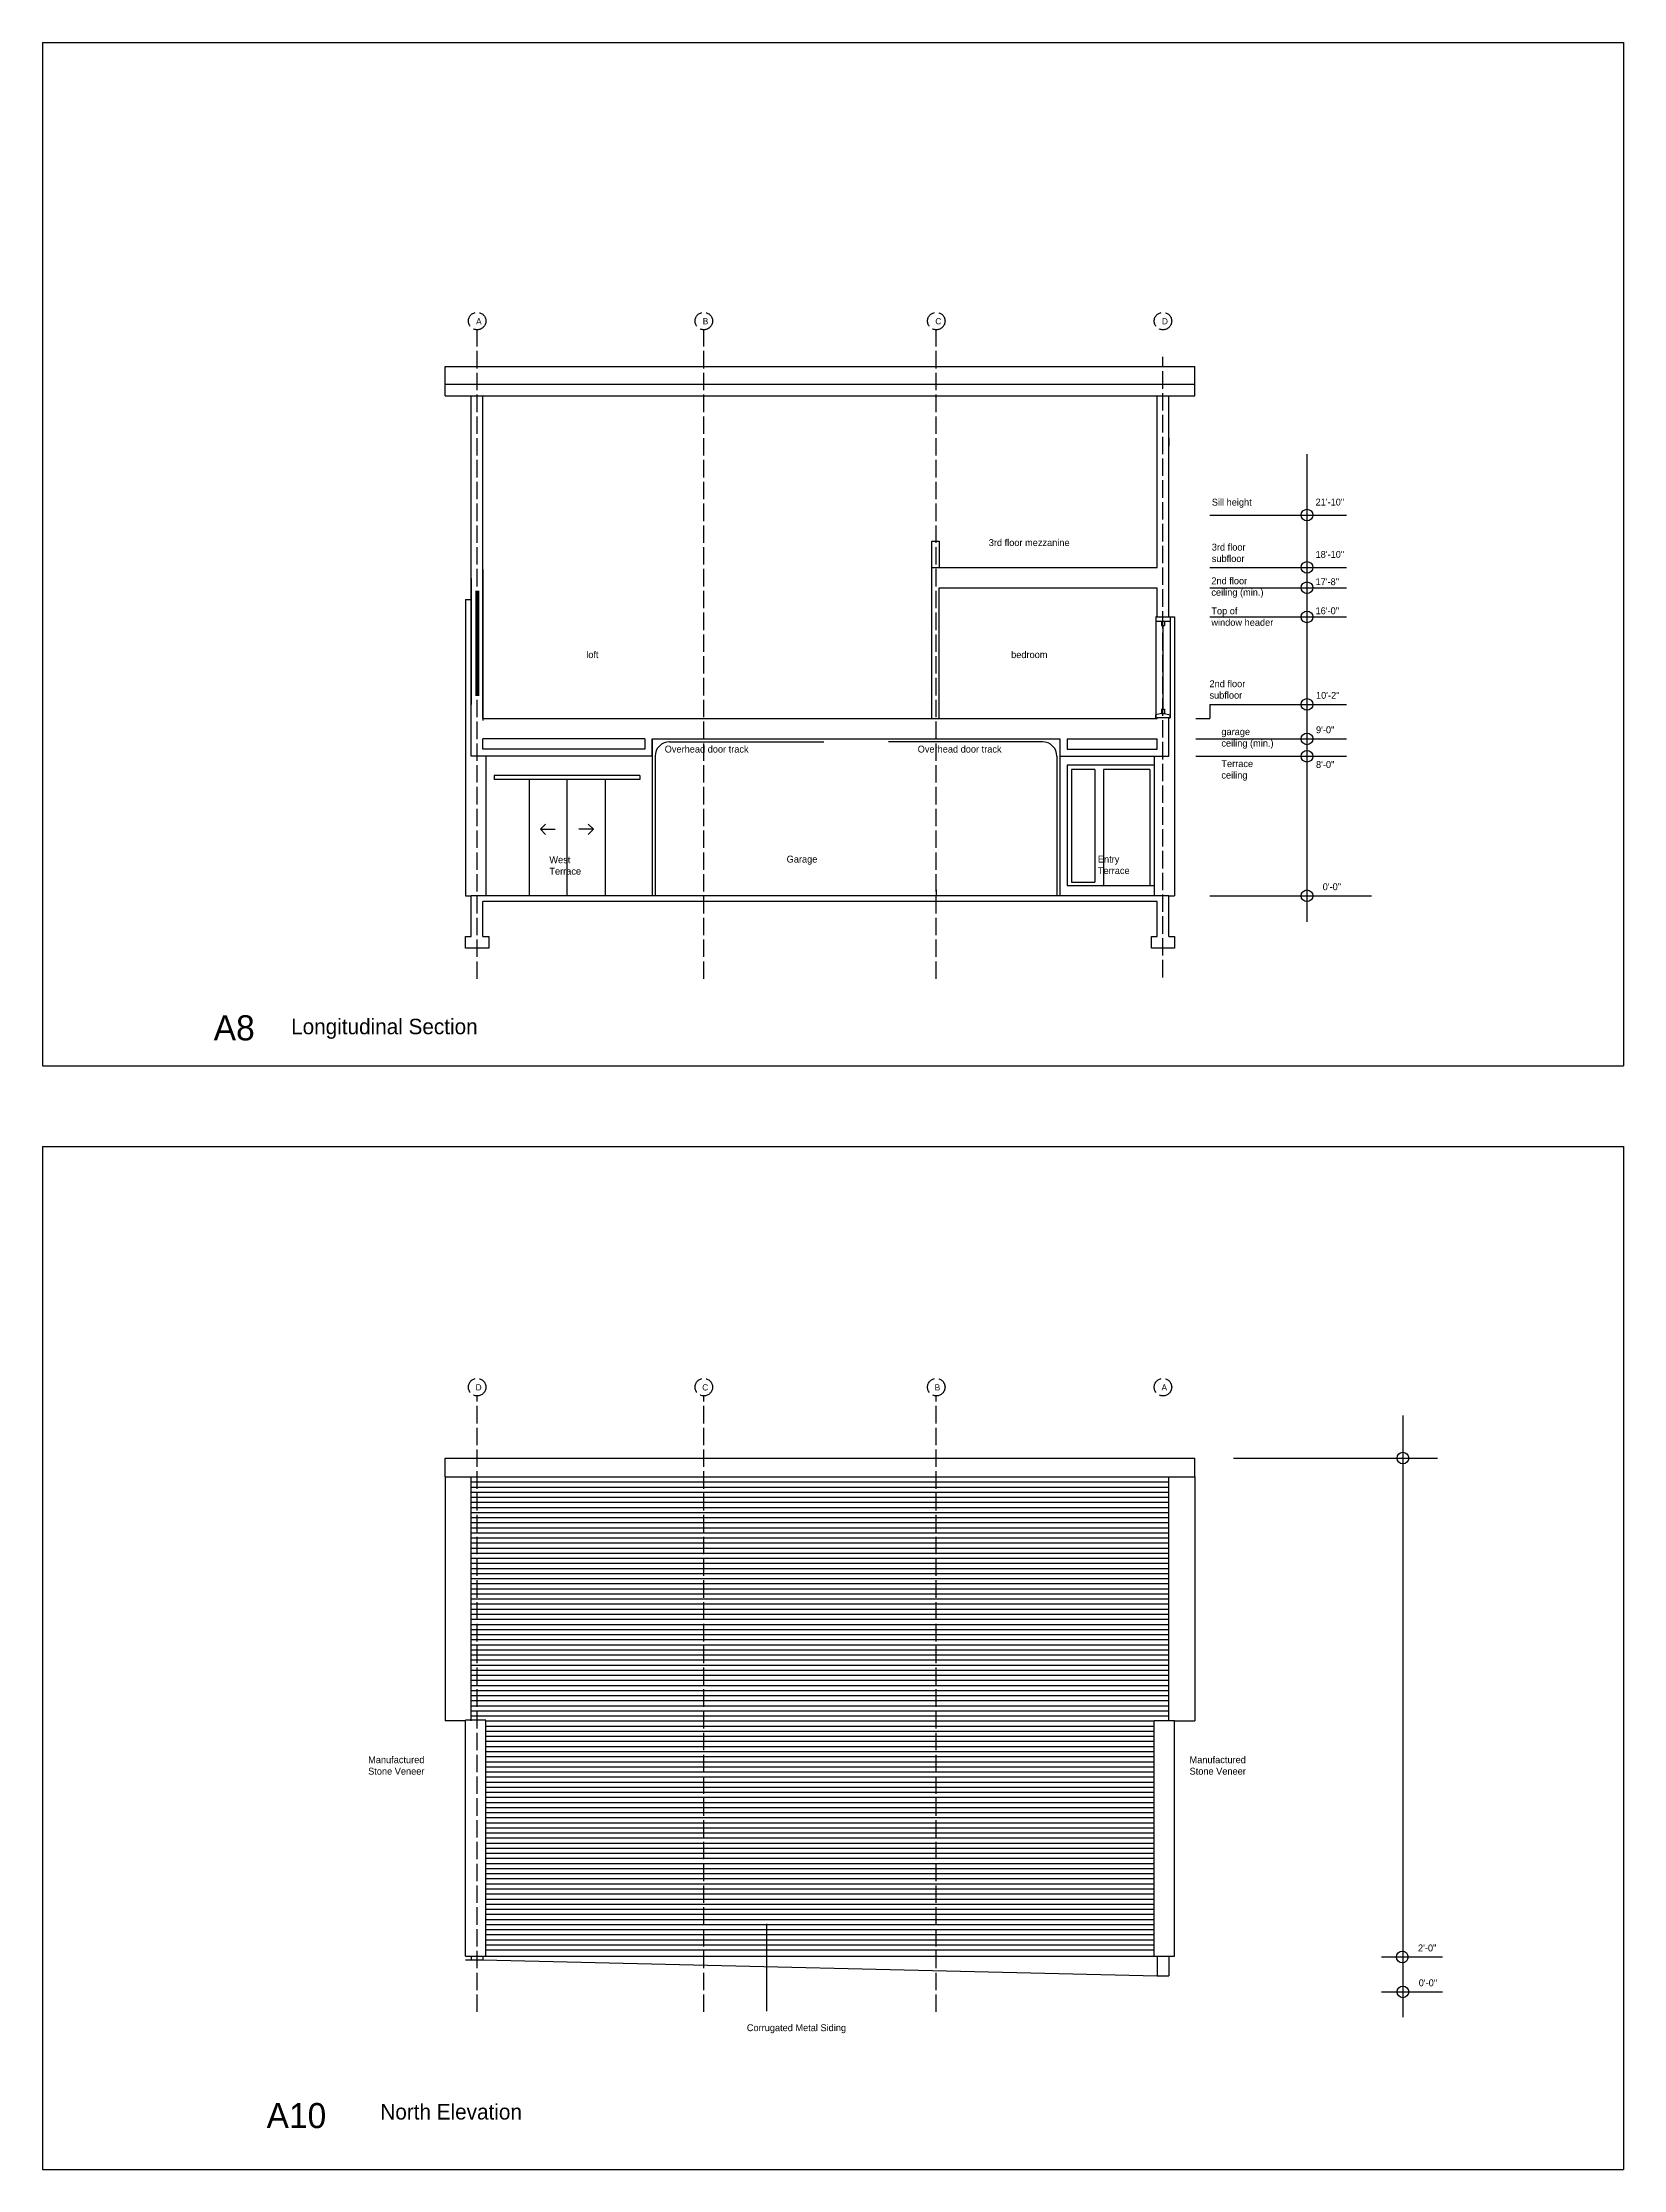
# Model space of a CAD drawing. Header units: inches. Extents: x -5028 to 8475, y 452 to 3434.
# Drawn here: x 4564 to 5652, y 1971 to 3434 of the extents above; entities that cross this region are included whole.
import ezdxf

# ---------------------------------------------------------------- set-up
doc = ezdxf.new("R2010")
doc.units = ezdxf.units.IN
doc.header["$MEASUREMENT"] = 0
doc.linetypes.add('ACAD_ISO02W100', pattern=[15, 12, -3])
for name, color, linetype in [('const', 7, 'Continuous'), ('e1', 7, 'Continuous'), ('e2', 251, 'Continuous'), ('glass', 172, 'Continuous'), ('grid', 252, 'ACAD_ISO02W100'), ('millwork', 253, 'Continuous'), ('walls', 7, 'Continuous')]:
    doc.layers.add(name, color=color, linetype=linetype)

msp = doc.modelspace()

# ---------------------------------------------------------------- linework, layer by layer
for p, q in [((4564.2, 3434.3), (4564.2, 2730.3)), ((4564.2, 3434.3), (5652.2, 3434.3)), ((5652.2, 3434.3), (5652.2, 2730.3)), ((4564.2, 2730.3), (5652.2, 2730.3)), ((4564.2, 2674.8), (4564.2, 1970.8)), ((4564.2, 2674.8), (5652.2, 2674.8)), ((5652.2, 2674.8), (5652.2, 1970.8)), ((4564.2, 1970.8), (5652.2, 1970.8))]:
    msp.add_line(p, q)
at = {"layer": 'e1'}
for p, q in [((4841.3, 2447.4), (5357.3, 2447.4)), ((4867.3, 2117.5), (5343.3, 2117.5))]:
    msp.add_line(p, q, dxfattribs=at)
at = {"layer": 'e2'}
for p, q in [((5339.3, 3185.3), (5339.3, 3191.3)), ((4859.3, 3162.1), (4859.3, 3175.8)), ((5339.3, 3162.1), (5339.3, 3175.8)), ((5434.4, 3151.1), (5434.4, 2829.3)), ((5367.5, 3109.2), (5461.6, 3109.2)), ((4859.3, 3065.6), (4859.3, 2978.9)), ((4867.3, 3071.7), (4867.3, 2967.9)), ((5367.5, 3073.2), (5461.6, 3073.2)), ((5367.5, 3059.2), (5461.6, 3059.2)), ((4855.3, 3051.1), (4859.3, 3051.2)), ((4855.3, 3051.1), (4855.3, 2847.2)), ((4862.5, 3057.1), (4862.5, 2984.7)), ((4864.2, 3057.1), (4864.2, 2984.7)), ((5330.3, 3039.2), (5330.3, 2969.7)), ((5340.3, 3039.2), (5340.3, 2969.7)), ((5340.3, 3039.2), (5343.3, 3039.1)), ((5343.3, 3039.1), (5343.3, 2847.2)), ((5367.5, 3039.1), (5461.6, 3039.1)), ((5367.5, 2978.9), (5461.6, 2978.9)), ((5367.5, 2978.9), (5367.5, 2969.2)), ((5358, 2969.2), (5367.5, 2969.2)), ((4869.3, 2943.2), (4869.3, 2847.2)), ((4983.8, 2943.2), (4983.8, 2847.2)), ((4995.8, 2953.2), (5101.8, 2953.2)), ((5252.3, 2953.2), (5146.3, 2953.2)), ((5264.3, 2943.2), (5264.3, 2847.2)), ((5329.3, 2943.2), (5329.3, 2847.2)), ((5358, 2955.2), (5461.6, 2955.2)), ((5358, 2943.2), (5461.6, 2943.2)), ((4975.3, 2930), (4875.1, 2930)), ((4875.1, 2930), (4875.1, 2927.2)), ((4975.3, 2927.2), (4875.1, 2927.2)), ((4899.1, 2927.2), (4899.1, 2847.2)), ((4925.1, 2927.2), (4925.1, 2847.2)), ((4951.3, 2927.2), (4951.3, 2847.2)), ((4975.3, 2930), (4975.3, 2927.2)), ((5329.3, 2937.2), (5269.3, 2937.2)), ((5269.3, 2937.2), (5269.3, 2854.2)), ((5272.3, 2934.2), (5272.3, 2856.7)), ((5288.3, 2934.2), (5272.3, 2934.2)), ((5288.3, 2934.2), (5288.3, 2856.7)), ((5294.3, 2934.2), (5294.3, 2854.2)), ((5326.3, 2934.2), (5294.3, 2934.2)), ((5326.3, 2934.2), (5326.3, 2854.2)), ((4906.9, 2893.1), (4910.4, 2896.6)), ((4906.9, 2893.1), (4916.9, 2893.1)), ((4906.9, 2893.1), (4910.4, 2889.5)), ((4943.3, 2893.1), (4933.3, 2893.1)), ((4943.3, 2893.1), (4939.8, 2896.6)), ((4943.3, 2893.1), (4939.8, 2889.5)), ((5269.3, 2854.2), (5329.3, 2854.2)), ((5272.3, 2856.7), (5288.3, 2856.7)), ((4855.3, 2847.2), (4859.3, 2847.2)), ((5339.3, 2847.2), (5343.3, 2847.2)), ((5367.5, 2847.2), (5461.6, 2847.2)), ((5446.8, 2847.2), (5478.7, 2847.2)), ((5500.4, 2489.5), (5500.4, 2075.6)), ((5383.8, 2460.3), (5524.3, 2460.3)), ((4841.3, 2447.4), (4841.3, 2279.6)), ((5357.3, 2447.4), (5357.3, 2279.6)), ((4859.3, 2443.9), (5339.3, 2443.9)), ((4859.3, 2440.4), (5339.3, 2440.4)), ((4859.3, 2436.9), (5339.3, 2436.9)), ((4859.3, 2433.4), (5339.3, 2433.4)), ((4859.3, 2429.9), (5339.3, 2429.9)), ((4859.3, 2426.4), (5339.3, 2426.4)), ((4859.3, 2422.9), (5339.3, 2422.9)), ((4859.3, 2419.4), (5339.3, 2419.4)), ((4859.3, 2415.9), (5339.3, 2415.9)), ((4859.3, 2412.4), (5339.3, 2412.4)), ((4859.3, 2408.9), (5339.3, 2408.9)), ((4859.3, 2405.4), (5339.3, 2405.4)), ((4859.3, 2401.9), (5339.3, 2401.9)), ((4859.3, 2398.4), (5339.3, 2398.4)), ((4859.3, 2394.9), (5339.3, 2394.9)), ((4859.3, 2391.4), (5339.3, 2391.4)), ((4859.3, 2387.9), (5339.3, 2387.9)), ((4859.3, 2384.4), (5339.3, 2384.4)), ((4859.3, 2380.9), (5339.3, 2380.9)), ((4859.3, 2377.4), (5339.3, 2377.4)), ((4859.3, 2373.9), (5339.3, 2373.9)), ((4859.3, 2370.4), (5339.3, 2370.4)), ((4859.3, 2366.9), (5339.3, 2366.9)), ((4859.3, 2363.4), (5339.3, 2363.4)), ((4859.3, 2359.9), (5339.3, 2359.9)), ((4859.3, 2356.4), (5339.3, 2356.4)), ((4859.3, 2352.9), (5339.3, 2352.9)), ((4859.3, 2349.4), (5339.3, 2349.4)), ((4859.3, 2345.9), (5339.3, 2345.9)), ((4859.3, 2342.4), (5339.3, 2342.4)), ((4859.3, 2338.9), (5339.3, 2338.9)), ((4859.3, 2335.4), (5339.3, 2335.4)), ((4859.3, 2331.9), (5339.3, 2331.9)), ((4859.3, 2328.4), (5339.3, 2328.4)), ((4859.3, 2324.9), (5339.3, 2324.9)), ((4859.3, 2321.4), (5339.3, 2321.4)), ((4859.3, 2317.9), (5339.3, 2317.9)), ((4859.3, 2314.4), (5339.3, 2314.4)), ((4859.3, 2310.9), (5339.3, 2310.9)), ((4859.3, 2307.4), (5339.3, 2307.4)), ((4859.3, 2303.9), (5339.3, 2303.9)), ((4859.3, 2300.4), (5339.3, 2300.4)), ((4859.3, 2296.9), (5339.3, 2296.9)), ((4859.3, 2293.4), (5339.3, 2293.4)), ((4859.3, 2289.9), (5339.3, 2289.9)), ((4859.3, 2286.4), (5339.3, 2286.4)), ((4855.3, 2279.6), (4841.3, 2279.6)), ((4859.3, 2282.9), (5339.3, 2282.9)), ((4869.3, 2279.4), (5329.3, 2279.4)), ((4869.3, 2275.9), (5329.3, 2275.9)), ((4869.3, 2272.4), (5329.3, 2272.4)), ((4869.3, 2268.9), (5329.3, 2268.9)), ((5343.3, 2279.6), (5357.3, 2279.6)), ((4869.3, 2265.4), (5329.3, 2265.4)), ((4869.3, 2261.9), (5329.3, 2261.9)), ((4869.3, 2258.4), (5329.3, 2258.4)), ((4869.3, 2254.9), (5329.3, 2254.9)), ((4869.3, 2251.4), (5329.3, 2251.4)), ((4869.3, 2247.9), (5329.3, 2247.9)), ((4869.3, 2244.4), (5329.3, 2244.4)), ((4869.3, 2240.9), (5329.3, 2240.9)), ((4869.3, 2237.4), (5329.3, 2237.4)), ((4869.3, 2233.9), (5329.3, 2233.9)), ((4869.3, 2230.4), (5329.3, 2230.4)), ((4869.3, 2226.9), (5329.3, 2226.9)), ((4869.3, 2223.4), (5329.3, 2223.4)), ((4869.3, 2219.9), (5329.3, 2219.9)), ((4869.3, 2216.4), (5329.3, 2216.4)), ((4869.3, 2212.9), (5329.3, 2212.9)), ((4869.3, 2209.4), (5329.3, 2209.4)), ((4869.3, 2205.9), (5329.3, 2205.9)), ((4869.3, 2202.4), (5329.3, 2202.4)), ((4869.3, 2198.9), (5329.3, 2198.9)), ((4869.3, 2195.4), (5329.3, 2195.4)), ((4869.3, 2191.9), (5329.3, 2191.9)), ((4869.3, 2188.4), (5329.3, 2188.4)), ((4869.3, 2184.9), (5329.3, 2184.9)), ((4869.3, 2181.4), (5329.3, 2181.4)), ((4869.3, 2177.9), (5329.3, 2177.9)), ((4869.3, 2174.4), (5329.3, 2174.4)), ((4869.3, 2170.9), (5329.3, 2170.9)), ((4869.3, 2167.4), (5329.3, 2167.4)), ((4869.3, 2163.9), (5329.3, 2163.9)), ((4869.3, 2160.4), (5329.3, 2160.4)), ((4869.3, 2156.9), (5329.3, 2156.9)), ((4869.3, 2153.4), (5329.3, 2153.4)), ((4869.3, 2149.9), (5329.3, 2149.9)), ((4869.3, 2146.4), (5329.3, 2146.4)), ((4869.3, 2142.9), (5329.3, 2142.9)), ((4869.3, 2139.4), (5329.3, 2139.4)), ((4869.3, 2135.9), (5329.3, 2135.9)), ((4869.3, 2132.4), (5329.3, 2132.4)), ((4869.3, 2128.9), (5329.3, 2128.9)), ((4869.3, 2125.4), (5329.3, 2125.4)), ((4869.3, 2121.9), (5329.3, 2121.9)), ((5485.7, 2117.1), (5527.6, 2117.1)), ((5485.7, 2093), (5527.6, 2093))]:
    msp.add_line(p, q, dxfattribs=at)
for centre in [(5434.4, 3109.2), (5434.4, 3073.2), (5434.4, 3059.2), (5434.4, 3039.1), (5434.4, 2978.9), (5434.4, 2955.2), (5434.4, 2943.2), (5434.4, 2847.2), (5500.4, 2460.3), (5500, 2117), (5500.4, 2093)]:
    msp.add_circle(centre, 4, dxfattribs=at)
for centre, start, end in [((4995.8, 2943.2), 90, 180), ((5252.3, 2943.2), 0, 90)]:
    msp.add_arc(centre, 10, start, end, dxfattribs=at)
at = {"layer": 'glass'}
msp.add_line((4863.3, 3057.1), (4863.3, 2984.7), dxfattribs=at)
at = {"layer": 'grid'}
for p, q in [((4863.3, 2790.1), (4863.3, 3236.7)), ((5019.3, 2790.1), (5019.3, 3236.7)), ((5179.3, 2790.1), (5179.3, 3236.7)), ((5335.3, 2791.1), (5335.3, 3218.1)), ((4863.3, 2079.2), (4863.3, 2503.1)), ((5019.3, 2079.2), (5019.3, 2503.1)), ((5179.3, 2079.2), (5179.3, 2503.1))]:
    msp.add_line(p, q, dxfattribs=at)
for centre in [(4863.3, 3242.7), (5019.3, 3242.7), (5179.3, 3242.7), (5335.3, 3242.7), (4863.3, 2509.1), (5019.3, 2509.1), (5179.3, 2509.1), (5335.3, 2509.1)]:
    msp.add_circle(centre, 6, dxfattribs=at)
at = {"layer": 'millwork'}
for p, q in [((4841.3, 3199.3), (4841.3, 3211.4)), ((4841.3, 3211.4), (5357.3, 3211.4)), ((5357.3, 3199.3), (5357.3, 3211.4))]:
    msp.add_line(p, q, dxfattribs=at)
at = {"layer": 'walls'}
for p, q in [((4841.3, 3191.3), (4841.3, 3199.3)), ((4841.3, 3199.3), (5357.3, 3199.3)), ((4841.3, 3191.3), (5357.3, 3191.3)), ((4859.3, 2943.2), (4859.3, 3191.3)), ((4867.3, 2969.2), (4867.3, 3191.3)), ((5331.3, 3073.2), (5331.3, 3191.3)), ((5339.3, 3061.5), (5339.3, 3191.3)), ((5357.3, 3191.3), (5357.3, 3199.3)), ((5339.3, 3175.8), (5339.3, 3185.3)), ((5339.3, 3162.1), (5339.3, 3156.5)), ((5176.3, 2969.2), (5176.3, 3091.2)), ((5176.3, 3091.2), (5181.3, 3091.2)), ((5181.3, 3091.2), (5181.3, 3073.2)), ((5176.3, 3073.2), (5331.3, 3073.2)), ((5181.3, 2969.2), (5181.3, 3059.2)), ((5181.3, 3059.2), (5331.3, 3059.2)), ((5331.3, 3039.2), (5331.3, 3059.2)), ((5339.3, 3039.2), (5339.3, 3061.5)), ((5330.3, 3039.2), (5330.3, 3036.2)), ((5331.3, 3039.2), (5330.3, 3039.2)), ((5330.3, 3036.2), (5340.3, 3036.2)), ((5331.3, 3039.2), (5339.3, 3039.2)), ((5334.3, 3036.2), (5336.3, 3036.2)), ((5334.3, 3036.2), (5334.3, 3033.2)), ((5334.3, 3033.2), (5336.3, 3033.2)), ((5335.3, 3033.2), (5335.3, 2975.7)), ((5336.3, 3036.2), (5336.3, 3033.2)), ((5339.3, 3039.2), (5340.3, 3039.2)), ((5340.3, 3039.2), (5340.3, 3036.2)), ((5334.3, 2972.7), (5330.3, 2971.7)), ((5330.3, 2969.7), (5330.3, 2971.7)), ((5334.3, 2975.7), (5334.3, 2972.7)), ((5334.3, 2975.7), (5336.3, 2975.7)), ((5334.3, 2972.7), (5336.3, 2972.7)), ((5336.3, 2975.7), (5336.3, 2972.7)), ((5336.3, 2972.7), (5340.3, 2971.7)), ((5340.3, 2969.7), (5340.3, 2971.7)), ((4867.3, 2969.2), (5331.3, 2969.2)), ((5330.3, 2969.7), (5331.3, 2969.7)), ((5331.3, 2969.2), (5331.3, 2969.7)), ((5339.3, 2969.7), (5331.3, 2969.7)), ((5339.3, 2943.2), (5339.3, 2969.7)), ((5339.3, 2969.7), (5340.3, 2969.7)), ((5340.3, 2969.7), (5340.3, 2969.7)), ((4983.8, 2943.2), (4859.3, 2943.2)), ((4978.8, 2955.2), (4867.3, 2955.2)), ((4867.3, 2948.2), (4867.3, 2955.2)), ((4978.8, 2948.2), (4867.3, 2948.2)), ((4978.8, 2955.2), (4978.8, 2948.2)), ((4983.8, 2955.2), (5264.3, 2955.2)), ((4983.8, 2943.2), (4983.8, 2955.2)), ((4983.8, 2955.2), (4983.8, 2943.2)), ((4985.8, 2943.2), (4985.8, 2847.2)), ((5262.3, 2943.2), (5262.3, 2847.2)), ((5264.3, 2955.2), (5264.3, 2943.2)), ((5264.3, 2943.2), (5339.3, 2943.2)), ((5269.3, 2955.2), (5269.3, 2948.2)), ((5269.3, 2955.2), (5331.3, 2955.2)), ((5269.3, 2948.2), (5331.3, 2948.2)), ((5331.3, 2948.2), (5331.3, 2955.2)), ((5339.3, 2847.2), (4859.3, 2847.2)), ((4859.3, 2819.2), (4859.3, 2847.2)), ((5331.3, 2843.2), (4867.3, 2843.2)), ((4867.3, 2819.2), (4867.3, 2843.2)), ((5179.3, 2851.2), (5179.3, 2847.2)), ((5331.3, 2819.2), (5331.3, 2843.2)), ((5339.3, 2819.2), (5339.3, 2847.2)), ((4855.3, 2819.2), (4859.3, 2819.2)), ((4855.3, 2811.2), (4855.3, 2819.2)), ((4871.3, 2811.2), (4855.3, 2811.2)), ((4867.3, 2819.2), (4871.3, 2819.2)), ((4871.3, 2819.2), (4871.3, 2811.2)), ((5327.3, 2811.2), (5327.3, 2819.2)), ((5327.3, 2819.2), (5331.3, 2819.2)), ((5343.3, 2811.2), (5327.3, 2811.2)), ((5339.3, 2819.2), (5343.3, 2819.2)), ((5343.3, 2819.2), (5343.3, 2811.2)), ((4841.3, 2460.3), (5357.3, 2460.3)), ((4841.3, 2447.4), (4841.3, 2460.3)), ((5357.3, 2447.4), (5357.3, 2460.3)), ((4859.3, 2279.6), (4859.3, 2447.4)), ((5339.3, 2279.6), (5339.3, 2447.4)), ((4869.3, 2279.9), (4855.3, 2279.9)), ((4855.3, 2117.5), (4855.3, 2279.6)), ((4869.3, 2117.5), (4869.3, 2279.6)), ((5329.3, 2117.5), (5329.3, 2279.6)), ((5343.3, 2279.6), (5329.3, 2279.6)), ((5343.3, 2117.5), (5343.3, 2279.6)), ((5062.6, 2079.8), (5062.6, 2139.8)), ((4855.3, 2117.5), (4867.3, 2117.5)), ((4855.3, 2115.1), (4867.3, 2115.1)), ((4859.3, 2117.5), (4859.3, 2115.1)), ((4867.3, 2117.5), (4867.3, 2115.1)), ((4867.3, 2115.1), (5331.3, 2104.1)), ((5331.3, 2117.5), (5331.3, 2104.1)), ((5331.3, 2117.5), (5339.3, 2117.5)), ((5339.3, 2117.5), (5339.3, 2104.1)), ((5331.3, 2104.1), (5339.3, 2104.1))]:
    msp.add_line(p, q, dxfattribs=at)

# ---------------------------------------------------------------- texts
at = {"layer": 'const', "attachment_point": 1}
for s, insert, char_height, width in [('A', (4862.6, 3244.7), 4.26, 1625.197), ('B', (5018.6, 3244.7), 4.26, 1625.197), ('C', (5178.6, 3244.7), 4.26, 1625.197), ('D', (5334.6, 3244.7), 4.26, 1625.197), ('Sill height', (5368.9, 3120.4), 4.736, 1805.775), ('21\'-10"', (5440.3, 3120.5), 4.74, 1805.775), ('3rd floor mezzanine', (5215.4, 3092.6), 4.736, 1805.775), ('3rd floor^Jsubfloor', (5368.9, 3089.5), 4.736, 1805.775), ('18\'-10"', (5440.3, 3084.5), 4.74, 1805.775), ('\\P2nd floor^Jceiling (min.)', (5368.6, 3074.2), 4.736, 1805.775), ('\\P17\'-8"', (5440.3, 3073.6), 4.74, 1805.775), ('\\PTop of \\Pwindow header', (5368.6, 3053.5), 4.736, 1805.775), ('\\P16\'-0"', (5440.3, 3053.6), 4.74, 1805.775), ('loft', (4938.4, 3015.5), 4.74, 1805.775), ('bedroom', (5230.8, 3015.5), 4.74, 1805.775), ('2nd floor^Jsubfloor', (5367.3, 2995.5), 4.736, 1805.775), ('10\'-2"', (5440.6, 2987.5), 4.74, 1805.775), ('garage^Jceiling (min.)', (5375.5, 2962.5), 4.736, 1805.775), ('9\'-0"', (5440.6, 2963.8), 4.74, 1805.775), ('Overhead door track', (4992.4, 2950.5), 4.736, 1805.775), ('Overhead door track', (5166.5, 2950.5), 4.736, 1805.775), ('Terrace^Jceiling', (5375.5, 2940.5), 4.736, 1805.775), ('8\'-0"', (5440.6, 2939.9), 4.74, 1805.775), ('West\\PTerrace', (4913, 2874.4), 4.74, 1805.775), ('Garage', (5076.3, 2874.8), 4.74, 1805.775), ('Entry^JTerrace', (5290.5, 2874.8), 4.736, 1805.775), ('0\'-0"', (5445.2, 2855.8), 4.74, 1805.775), ('A8', (4682, 2765), 17.26, 6582.049), ('Longitudinal Section', (4735.3, 2762.6), 10.656, 4062.993), ('D', (4862.3, 2511.1), 4.26, 1625.197), ('C', (5018.2, 2511.1), 4.26, 1625.197), ('B', (5178.2, 2511.1), 4.26, 1625.197), ('A', (5334.3, 2511.1), 4.26, 1625.197), ('Manufactured^JStone Veneer', (4788.3, 2255.1), 4.736, 1805.775), ('Manufactured^JStone Veneer', (5353.6, 2255.1), 4.736, 1805.775), ('2\'-0"', (5510.8, 2125.6), 4.74, 1805.775), ('0\'-0"', (5511.3, 2101.6), 4.74, 1805.775), ('Corrugated Metal Siding', (5048.9, 2070.7), 4.736, 1805.775), ('A10', (4718.4, 2016.5), 17.26, 6582.049), ('North Elevation', (4796.7, 2015.8), 10.656, 4062.993)]:
    msp.add_mtext(s, dxfattribs=dict(at, insert=insert, char_height=char_height, width=width))

doc.saveas('drawing.dxf')
